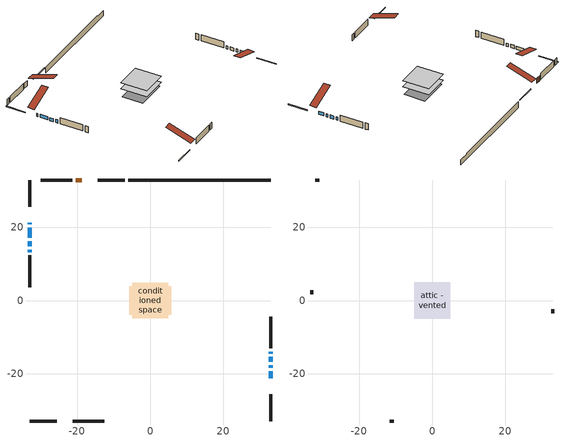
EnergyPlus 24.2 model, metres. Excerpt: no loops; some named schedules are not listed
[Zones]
conditioned space
 floor adiabatic (AdiabaticFloorConstruction): -4.9,-4.9 -4.9,4.9 4.9,4.9 4.9,-4.9 z0.67
 floor foundation (Slab1 construction): -5.79,-3.96 -5.79,3.96 5.79,3.96 5.79,-3.96 z-1.62
 wall outside (RimJoist1 construction): -7,32.95 -14.31,32.95 / -32.95,-32.95 -25.63,-32.95 / -32.95,32.95 -32.95,25.63 / 32.95,-32.95 32.95,-25.63 z0.67:0.97
 wall outside (AdiabaticWallConstruction 1): -18.71,32.95 -20.43,32.95 z0.67:2.7
 wall outside (AdiabaticWallConstruction): 32.95,-21.24 32.95,-19.37 / 32.95,-18.44 32.95,-17.74 / -32.95,21.24 -32.95,20.89 / 32.95,-16.81 32.95,-15.45 / 32.95,-14.52 32.95,-13.97 / -32.95,19.96 -32.95,17.1 / -32.95,16.17 -32.95,14.85 / -32.95,13.92 -32.95,13.24 z0.67:1.89
 wall outside (Wall1 construction): -21.36,32.95 -29.99,32.95 / -21.24,-32.95 -12.6,-32.95 / -32.95,12.32 -32.95,3.68 / 32.95,-13.04 32.95,-4.41 z0.67:3.11
 wall foundation (FoundationWall1 construction): -6.07,32.95,-1.62 -6.07,32.95,0.67 29.05,32.95,0.67 29.05,32.95,0.34 32.95,32.95,0.34 32.95,32.95,-1.62
 window (WindowConstruction): 32.95,-21.24 32.95,-19.37 z0.67:1.89
 window (WindowConstruction 6): 32.95,-18.44 32.95,-17.74 z0.67:1.89
 window (WindowConstruction 7): -32.95,21.24 -32.95,20.89 z0.67:1.89
 window (WindowConstruction 1): 32.95,-16.81 32.95,-15.45 z0.67:1.89
 window (WindowConstruction 2): 32.95,-14.52 32.95,-13.97 z0.67:1.89
 window (WindowConstruction 3): -32.95,19.96 -32.95,17.1 z0.67:1.89
 window (WindowConstruction 4): -32.95,16.17 -32.95,14.85 z0.67:1.89
 window (WindowConstruction 5): -32.95,13.92 -32.95,13.24 z0.67:1.89
 door (Door): -18.71,32.95 -20.43,32.95 z0.67:2.7
 ceiling adiabatic (AdiabaticFloorConstruction): 4.9,-4.9 4.9,4.9 -4.9,4.9 -4.9,-4.9 z0.67
attic - vented
 floor to conditioned space (Floor1 construction Reversed): -4.95,-4.95 -4.95,4.95 4.95,4.95 4.95,-4.95 z3.11
 wall outside (Wall2 construction): -30.92,32.95 -32.02,32.95 / -11.67,-32.95 -10.57,-32.95 / -32.95,2.75 -32.95,1.65 / 32.95,-3.48 32.95,-2.38 z0.67:3.11
 roof outside (Roof1 construction): -17.78,32.95,3.11 -17.78,23.31,6.32 -15.24,23.31,6.32 -15.24,32.95,3.11; -22.16,-32.95,3.11 -22.16,-23.31,6.32 -24.7,-23.31,6.32 -24.7,-32.95,3.11; -32.95,22.16,3.11 -23.31,22.16,6.32 -23.31,24.7,6.32 -32.95,24.7,3.11; 32.95,-22.16,3.11 23.31,-22.16,6.32 23.31,-24.7,6.32 32.95,-24.7,3.11
[Building]
Building 1: Terrain=Suburbs
[Site:Location]
Saskatoon Intl AP_SK: Latitude {deg}=52.17; Longitude {deg}=-106.7; Time Zone {hr}=-6; Elevation {m}=504; Keep Site Location Information=Yes
[Site:GroundTemperature:Shallow]
-3.29371, -5.9198, -6.13011, -4.88389, 0.118965, 5.09852, 9.41553, 12.1502, 12.3826, 10.1583, 5.95142, 1.12462
[Site:WaterMainsTemperature]
Calculation Method=Schedule; Temperature Schedule=mains temperature schedule
[Material] Roughness=Rough; Thermal Absorptance=0.9
Name | Thickness {m} | Conductivity {W/m-K} | Density {kg/m3} | Specific Heat {J/kg-K} | Solar Absorptance | Visible Absorptance
asphalt or fiberglass shingles | 0.00635 | 0.162714 | 1121.4 | 1465.45 | 0.84 | 0.84
ceiling loosefill ins | 0.0846667 | 0.0480833 | 16.02 | 1046.75 | 0.7 | 0.7
ceiling stud and cavity | 0.1397 | 0.084762 | 65.682 | 1177.47 | 0.7 | 0.7
concrete 4.0 in. | 0.1016 | 1.803125 | 2242.8 | 837.4 | 0.7 | 0.7
concrete 8.0 in. | 0.2032 | 1.803125 | 2242.8 | 837.4 | 0.7 | 0.7
door material | 0.04445 | 0.053851 | 512.64 | 1214.23 | 0.7 | 0.7
exterior vertical ins | 0.0457286 | 0.029427 | 32.04 | 1214.23 | 0.7 | 0.7
floor covering | 0.0127 | 0.0433444 | 54.468 | 1339.84 | 0.6 | 0.6
floor rigid ins; wall rigid ins | 0.512978 | 0.029427 | 32.04 | 1214.23 | 0.7 | 0.7
floor stud and cavity | 0.1397 | 1.75129 | 37.0049 | 1207.88 | 0.7 | 0.7
furniture material conditioned space 1 | 0.1524 | 0.115458 | 640.8 | 1214.23 | 0.6 | 0.6
gypsum board | 0.0127 | 0.160291 | 801 | 837.4 | 0.6 | 0.6
gypsum board 1 | 0.0127 | 0.160291 | 801 | 837.4 | 0.7 | 0.7
osb sheathing 0.5 in. | 0.0127 | 0.115458 | 512.64 | 1214.23 | 0.7 | 0.7
osb sheathing 0.75 in. | 0.01905 | 0.115458 | 512.64 | 1214.23 | 0.7 | 0.7
osb sheathing 2.0 in. | 0.0508 | 0.115458 | 512.64 | 1214.23 | 0.7 | 0.7
rim joist stud and cavity | 0.0508 | 0.0309689 | 125.044 | 1163.47 | 0.6 | 0.6
wall stud and cavity | 0.1397 | 0.09204 | 139.0536 | 1170.24 | 0.7 | 0.7
wall stud and cavity 1 | 0.0889 | 6.1454 | 50.32683 | 1063.81 | 0.6 | 0.6
wall stud and cavity 2 | 0.0889 | 0.380278 | 52.3479 | 1209.89 | 0.7 | 0.7
wall stud and cavity 3 | 0.0889 | 0.391764 | 83.0341 | 1211.67 | 0.7 | 0.7
wood siding | 0.0254 | 0.102417 | 544.68 | 1172.36 | 0 | 0
wood siding 1 | 0.00254 | 0.102417 | 544.68 | 1172.36 | 0 | 0
wood siding 2; wood siding 3; wood siding 4 | 0.0254 | 0.102417 | 544.68 | 1172.36 | 0.7 | 0.7
[WindowMaterial:SimpleGlazingSystem]
Name | U-Factor {W/m2-K} | Solar Heat Gain Coefficient
WindowMaterial | 2.93666 | 0.65
WindowMaterial 1 | 2.92474 | 0.66
WindowMaterial 2 | 2.96732 | 0.62
WindowMaterial 3 | 2.134928 | 0.58
WindowMaterial 4 | 2.91679 | 0.67
WindowMaterial 5 | 2.95256 | 0.63
WindowMaterial 6 | 3.10757 | 0.59
[Construction]
AdiabaticFloorConstruction: floor stud and cavity, floor rigid ins, osb sheathing 0.75 in., floor covering
AdiabaticWallConstruction: wood siding 3, wall rigid ins, wall stud and cavity 2, gypsum board
AdiabaticWallConstruction 1: wood siding 4, wall rigid ins, wall stud and cavity 2, gypsum board
Door: door material
Floor1 construction Reversed: gypsum board, ceiling stud and cavity, ceiling loosefill ins
FoundationWall1 construction: concrete 8.0 in., gypsum board 1
furniture construction conditioned space 1: furniture material conditioned space 1
PartitionWallConstruction: gypsum board, wall stud and cavity 3, gypsum board
RimJoist1 construction: wood siding 2, osb sheathing 2.0 in., rim joist stud and cavity
Roof1 construction: asphalt or fiberglass shingles
Slab1 construction: concrete 4.0 in.
Wall1 construction: wood siding, osb sheathing 0.5 in., wall stud and cavity, gypsum board
Wall2 construction: wood siding 1, wall stud and cavity 1
WindowConstruction: WindowMaterial
WindowConstruction 1: WindowMaterial 1
WindowConstruction 2: WindowMaterial 2
WindowConstruction 3: WindowMaterial 3
WindowConstruction 4: WindowMaterial 4
WindowConstruction 5: WindowMaterial 5
WindowConstruction 6; WindowConstruction 7: WindowMaterial 6
[Zone] Multiplier=1; Part of Total Floor Area=Yes
Name | Volume {m3}
attic - vented | 50.9984
conditioned space | 469.4
[Space]
Name | Zone | Volume {m3}
attic - vented 1 | attic - vented | 50.9984
conditioned space 1 | conditioned space | 469.4
[ZoneInfiltration:EffectiveLeakageArea]
infil attic - vented 1: Zone or Space=attic - vented 1; Schedule=Always On Discrete; Effective Air Leakage Area {cm2}=3354.17; Stack Coefficient=0.000392867; Wind Coefficient=1.33919e-05
[ZoneMixing]
whole house fan mix: Zone or Space=attic - vented; Schedule=Always On Continuous; Design Flow Rate Calculation Method=Flow/Zone; Design Flow Rate {m3/s}=0; Source Zone or Space=conditioned space
[SurfaceProperty:ExposedFoundationPerimeter]
Slab1: Exposed Perimeter Calculation Method=TotalExposedPerimeter; Total Exposed Perimeter {m}=39.014
[InternalMass] Zone or ZoneList=conditioned space; Space or SpaceList=conditioned space 1
Name | Construction | Surface Area {m2}
furniture mass conditioned space 1 | furniture construction conditioned space 1 | 75.1203
partition wall mass | PartitionWallConstruction | 187.801
[Lights]
interior lighting: Zone or ZoneList or Space or SpaceList=conditioned space 1; Schedule=interior lighting schedule; Design Level Calculation Method=LightingLevel; Lighting Level {W}=343.2; Return Air Fraction=0; Fraction Radiant=0.6; Fraction Visible=0.2; Fraction Replaceable=1
[People]
occupants: Zone or ZoneList or Space or SpaceList=conditioned space 1; Number of People Schedule=occupants schedule; Number of People Calculation Method=People; Number of People=3; Fraction Radiant=0.314171; Sensible Heat Fraction=0.56303; Activity Level Schedule=occupants activity schedule; Carbon Dioxide Generation Rate {m3/s-W}=0; Enable ASHRAE 55 Comfort Warnings=No; Mean Radiant Temperature Calculation Type=EnclosureAveraged
[ElectricEquipment] Zone or ZoneList or Space or SpaceList=conditioned space 1; Design Level Calculation Method=EquipmentLevel
Name | Schedule | Design Level {W} | Fraction Latent | Fraction Radiant | Fraction Lost
clothes dryer | clothes dryer schedule | 140.772 | 0.015 | 0.081 | 0.85
clothes washer | clothes washer schedule | 32.1985 | 0.03 | 0.162 | 0.7
cooking range | cooking range schedule | 215.147 | 0.08 | 0.432 | 0.2
dishwasher | dishwasher schedule | 66.8632 | 0.3 | 0.18 | 0.4
fridge | fridge schedule | 72.9452 | 0 | 0.6 | 0
mech vent house fan | mech vent house fan schedule | 0 | 0 | 0 | 1
mech vent house fan cfis | mech vent house fan cfis schedule | 0 | 0 | 0 | 0
misc plug loads | misc plug loads schedule | 494.7 | 0.045 | 0.513 | 0.1
whole house fan | Always On Discrete | 0 | 0 | 0 | 1
[OtherEquipment] Zone or ZoneList or Space or SpaceList=conditioned space 1; Design Level Calculation Method=EquipmentLevel
Name | Fuel Type | Schedule | Design Level {W} | Fraction Latent | Fraction Radiant | Fraction Lost
clothes dryer 1 | Electricity | clothes dryer schedule | 0 | 0.015 | 0.081 | 0.85
cooking range 1 | Electricity | cooking range schedule | 0 | 0.08 | 0.432 | 0.2
general water use latent | None | general water use schedule | 62.594 | 1 | 0 | 0
general water use sensible | None | general water use schedule | -61.6891 | 0 | 0.6 | 0
mech vent house fan latent load | None | Always On Discrete | 0 | 1 | 0 | 0
mech vent house fan sensible load | None | Always On Discrete | 0 | 0 | 0 | 0
water heater energy adjustment1 | NaturalGas | Always On Discrete | 0.01 | 0 | 0 | 1
[ZoneInfiltration:DesignFlowRate] Zone or ZoneList or Space or SpaceList=conditioned space 1; Schedule=Always On Discrete; Design Flow Rate Calculation Method=Flow/Zone; Design Flow Rate {m3/s}=0
infil flow; natural vent flow; whole house fan flow
[AvailabilityManager:Scheduled]
central ac and furnace airloop Availability Manager: Schedule=Always On Discrete
[Foundation:Kiva]
Foundation Kiva 1: Initial Indoor Air Temperature {C}=21; Wall Height Above Grade {m}=0.669981; Wall Depth Below Slab {m}=0.2032; Custom Block Material Name 1=exterior vertical ins; Custom Block Depth 1 {m}=2.28999; Custom Block X Position 1 {m}=0.2159; Custom Block Z Position 1 {m}=0
[Foundation:Kiva:Settings]
Soil Conductivity {W/m-K}=0.849921; Soil Density {kg/m3}=1842.3; Soil Specific Heat {J/kg-K}=418.7; Ground Solar Absorptivity=0.9; Ground Thermal Absorptivity=0.9; Ground Surface Roughness {m}=0.03; Far-Field Width {m}=40; Deep-Ground Boundary Condition=ZeroFlux; Deep-Ground Depth {m}=40; Minimum Cell Dimension {m}=0.2; Maximum Cell Growth Coefficient=3; Simulation Timestep=Timestep
[Exterior:Lights]
exterior lighting: Schedule=exterior lighting schedule; Design Level {W}=75.6
[EnergyManagementSystem:GlobalVariable]
central_ac_and_furnace_airloop_Fan_RTF
infil_program_Qfan
infil_program_Qinf
natural_vent_program_Qnv
natural_vent_program_Qwhf
[EnergyManagementSystem:Sensor]
Name | Output:Variable or Output:Meter Index Key | Output:Variable or Output:Meter
airflow_gain | infil flow | Infiltration Sensible Heat Gain Energy
airflow_gain_1 | natural vent flow | Infiltration Sensible Heat Gain Energy
airflow_gain_2 | whole house fan flow | Infiltration Sensible Heat Gain Energy
airflow_loss | infil flow | Infiltration Sensible Heat Loss Energy
airflow_loss_1 | natural vent flow | Infiltration Sensible Heat Loss Energy
airflow_loss_2 | whole house fan flow | Infiltration Sensible Heat Loss Energy
clg_load_cond |  | Cooling:EnergyTransfer:Zone:CONDITIONED SPACE
clg_sp_s; clg_sp_s_1 | cooling setpoint | Schedule Value
clothes_dryer_exhaust_0_sch_s | clothes dryer exhaust 0 schedule | Schedule Value
cool_season | cooling season schedule | Schedule Value
htg_load_cond |  | Heating:EnergyTransfer:Zone:CONDITIONED SPACE
htg_sp_s; htg_sp_s_1 | heating setpoint | Schedule Value
ig_ee_conv | clothes dryer | Electric Equipment Convective Heating Energy
ig_ee_conv_2 | cooking range | Electric Equipment Convective Heating Energy
ig_ee_conv_4 | fridge | Electric Equipment Convective Heating Energy
ig_ee_conv_5 | misc plug loads | Electric Equipment Convective Heating Energy
ig_ee_conv_6 | whole house fan | Electric Equipment Convective Heating Energy
ig_ee_rad | clothes dryer | Electric Equipment Radiant Heating Energy
ig_ee_rad_2 | cooking range | Electric Equipment Radiant Heating Energy
ig_ee_rad_4 | fridge | Electric Equipment Radiant Heating Energy
ig_ee_rad_5 | misc plug loads | Electric Equipment Radiant Heating Energy
ig_ee_rad_6 | whole house fan | Electric Equipment Radiant Heating Energy
ig_lgt_conv | interior lighting | Lights Convective Heating Energy
ig_lgt_rad | interior lighting | Lights Radiant Heating Energy
ig_lgt_vis | interior lighting | Lights Visible Radiation Heating Energy
ig_oe_conv | clothes dryer 1 | Other Equipment Convective Heating Energy
ig_oe_conv_1 | cooking range 1 | Other Equipment Convective Heating Energy
ig_oe_conv_2 | general water use latent | Other Equipment Convective Heating Energy
ig_oe_conv_3 | general water use sensible | Other Equipment Convective Heating Energy
ig_oe_conv_4 | water heater energy adjustment1 | Other Equipment Convective Heating Energy
ig_oe_rad | clothes dryer 1 | Other Equipment Radiant Heating Energy
ig_oe_rad_1 | cooking range 1 | Other Equipment Radiant Heating Energy
ig_oe_rad_2 | general water use latent | Other Equipment Radiant Heating Energy
ig_oe_rad_3 | general water use sensible | Other Equipment Radiant Heating Energy
ig_oe_rad_4 | water heater energy adjustment1 | Other Equipment Radiant Heating Energy
ig_ppl_conv | occupants | People Convective Heating Energy
ig_ppl_rad | occupants | People Radiant Heating Energy
im_conv | furniture mass conditioned space 1 | Surface Inside Face Convection Heat Gain Energy
im_conv_1 | partition wall mass | Surface Inside Face Convection Heat Gain Energy
im_ig | furniture mass conditioned space 1 | Surface Inside Face Internal Gains Radiation Heat Gain Energy
im_ig_1 | partition wall mass | Surface Inside Face Internal Gains Radiation Heat Gain Energy
im_lgt | furniture mass conditioned space 1 | Surface Inside Face Lights Radiation Heat Gain Energy
im_lgt_1 | partition wall mass | Surface Inside Face Lights Radiation Heat Gain Energy
im_sol | furniture mass conditioned space 1 | Surface Inside Face Solar Radiation Heat Gain Energy
im_sol_1 | partition wall mass | Surface Inside Face Solar Radiation Heat Gain Energy
im_surf | furniture mass conditioned space 1 | Surface Inside Face Net Surface Thermal Radiation Heat Gain Energy
im_surf_1 | partition wall mass | Surface Inside Face Net Surface Thermal Radiation Heat Gain Energy
mv_conv | mech vent house fan | Electric Equipment Convective Heating Energy
mv_conv_1 | mech vent house fan cfis | Electric Equipment Convective Heating Energy
mv_conv_2 | mech vent house fan latent load | Other Equipment Convective Heating Energy
mv_conv_3 | mech vent house fan sensible load | Other Equipment Convective Heating Energy
mv_rad | mech vent house fan | Electric Equipment Radiant Heating Energy
mv_rad_1 | mech vent house fan cfis | Electric Equipment Radiant Heating Energy
mv_rad_2 | mech vent house fan latent load | Other Equipment Radiant Heating Energy
mv_rad_3 | mech vent house fan sensible load | Other Equipment Radiant Heating Energy
natural_vent_s | natural vent schedule | Schedule Value
out_pb_s |  | Site Outdoor Air Barometric Pressure
out_wt_s |  | Site Outdoor Air Humidity Ratio
site_vw_s |  | Site Wind Speed
ss_back_out | Window1 | Surface Window Shortwave from Zone Back Out Window Heat Transfer Rate
ss_back_out_1 | Window10 | Surface Window Shortwave from Zone Back Out Window Heat Transfer Rate
ss_back_out_2 | Window12 | Surface Window Shortwave from Zone Back Out Window Heat Transfer Rate
ss_back_out_3 | Window3 | Surface Window Shortwave from Zone Back Out Window Heat Transfer Rate
ss_back_out_4 | Window4 | Surface Window Shortwave from Zone Back Out Window Heat Transfer Rate
ss_back_out_5 | Window5 | Surface Window Shortwave from Zone Back Out Window Heat Transfer Rate
ss_back_out_6 | Window8 | Surface Window Shortwave from Zone Back Out Window Heat Transfer Rate
ss_back_out_7 | Window9 | Surface Window Shortwave from Zone Back Out Window Heat Transfer Rate
ss_conv | Door1 | Surface Inside Face Convection Heat Gain Energy
ss_conv_1 | Window1 | Surface Inside Face Convection Heat Gain Energy
ss_conv_2 | Window10 | Surface Inside Face Convection Heat Gain Energy
ss_conv_3 | Window12 | Surface Inside Face Convection Heat Gain Energy
ss_conv_4 | Window3 | Surface Inside Face Convection Heat Gain Energy
ss_conv_5 | Window4 | Surface Inside Face Convection Heat Gain Energy
ss_conv_6 | Window5 | Surface Inside Face Convection Heat Gain Energy
ss_conv_7 | Window8 | Surface Inside Face Convection Heat Gain Energy
ss_conv_8 | Window9 | Surface Inside Face Convection Heat Gain Energy
ss_ig | Door1 | Surface Inside Face Internal Gains Radiation Heat Gain Energy
ss_ig_1 | Window1 | Surface Inside Face Internal Gains Radiation Heat Gain Energy
ss_ig_2 | Window10 | Surface Inside Face Internal Gains Radiation Heat Gain Energy
ss_ig_3 | Window12 | Surface Inside Face Internal Gains Radiation Heat Gain Energy
ss_ig_4 | Window3 | Surface Inside Face Internal Gains Radiation Heat Gain Energy
ss_ig_5 | Window4 | Surface Inside Face Internal Gains Radiation Heat Gain Energy
ss_ig_6 | Window5 | Surface Inside Face Internal Gains Radiation Heat Gain Energy
ss_ig_7 | Window8 | Surface Inside Face Internal Gains Radiation Heat Gain Energy
ss_ig_8 | Window9 | Surface Inside Face Internal Gains Radiation Heat Gain Energy
ss_lgt | Door1 | Surface Inside Face Lights Radiation Heat Gain Energy
ss_sol | Door1 | Surface Inside Face Solar Radiation Heat Gain Energy
ss_surf | Door1 | Surface Inside Face Net Surface Thermal Radiation Heat Gain Energy
ss_surf_1 | Window1 | Surface Inside Face Net Surface Thermal Radiation Heat Gain Energy
ss_surf_2 | Window10 | Surface Inside Face Net Surface Thermal Radiation Heat Gain Energy
ss_surf_3 | Window12 | Surface Inside Face Net Surface Thermal Radiation Heat Gain Energy
ss_surf_4 | Window3 | Surface Inside Face Net Surface Thermal Radiation Heat Gain Energy
ss_surf_5 | Window4 | Surface Inside Face Net Surface Thermal Radiation Heat Gain Energy
ss_surf_6 | Window5 | Surface Inside Face Net Surface Thermal Radiation Heat Gain Energy
ss_surf_7 | Window8 | Surface Inside Face Net Surface Thermal Radiation Heat Gain Energy
ss_surf_8 | Window9 | Surface Inside Face Net Surface Thermal Radiation Heat Gain Energy
ss_trans_in | Window1 | Surface Window Transmitted Solar Radiation Rate
ss_trans_in_1 | Window10 | Surface Window Transmitted Solar Radiation Rate
ss_trans_in_2 | Window12 | Surface Window Transmitted Solar Radiation Rate
ss_trans_in_3 | Window3 | Surface Window Transmitted Solar Radiation Rate
ss_trans_in_4 | Window4 | Surface Window Transmitted Solar Radiation Rate
ss_trans_in_5 | Window5 | Surface Window Transmitted Solar Radiation Rate
ss_trans_in_6 | Window8 | Surface Window Transmitted Solar Radiation Rate
ss_trans_in_7 | Window9 | Surface Window Transmitted Solar Radiation Rate
ss_trans_out | Window1 | Surface Inside Face Initial Transmitted Diffuse Transmitted Out Window Solar Radiation Rate
ss_trans_out_1 | Window10 | Surface Inside Face Initial Transmitted Diffuse Transmitted Out Window Solar Radiation Rate
ss_trans_out_2 | Window12 | Surface Inside Face Initial Transmitted Diffuse Transmitted Out Window Solar Radiation Rate
ss_trans_out_3 | Window3 | Surface Inside Face Initial Transmitted Diffuse Transmitted Out Window Solar Radiation Rate
ss_trans_out_4 | Window4 | Surface Inside Face Initial Transmitted Diffuse Transmitted Out Window Solar Radiation Rate
ss_trans_out_5 | Window5 | Surface Inside Face Initial Transmitted Diffuse Transmitted Out Window Solar Radiation Rate
ss_trans_out_6 | Window8 | Surface Inside Face Initial Transmitted Diffuse Transmitted Out Window Solar Radiation Rate
ss_trans_out_7 | Window9 | Surface Inside Face Initial Transmitted Diffuse Transmitted Out Window Solar Radiation Rate
s_conv | Floor1 | Surface Inside Face Convection Heat Gain Energy
s_conv_1 | FoundationWall1 | Surface Inside Face Convection Heat Gain Energy
s_conv_10 | Wall1:180 | Surface Inside Face Convection Heat Gain Energy
s_conv_11 | Wall1:270 | Surface Inside Face Convection Heat Gain Energy
s_conv_12 | Wall1:90 | Surface Inside Face Convection Heat Gain Energy
s_conv_2 | inferred conditioned ceiling | Surface Inside Face Convection Heat Gain Energy
s_conv_3 | inferred conditioned floor | Surface Inside Face Convection Heat Gain Energy
s_conv_4 | RimJoist1:0 | Surface Inside Face Convection Heat Gain Energy
s_conv_5 | RimJoist1:180 | Surface Inside Face Convection Heat Gain Energy
s_conv_6 | RimJoist1:270 | Surface Inside Face Convection Heat Gain Energy
s_conv_7 | RimJoist1:90 | Surface Inside Face Convection Heat Gain Energy
s_conv_8 | Slab1 | Surface Inside Face Convection Heat Gain Energy
s_conv_9 | Wall1:0 | Surface Inside Face Convection Heat Gain Energy
s_ig | Floor1 | Surface Inside Face Internal Gains Radiation Heat Gain Energy
s_ig_1 | FoundationWall1 | Surface Inside Face Internal Gains Radiation Heat Gain Energy
s_ig_10 | Wall1:180 | Surface Inside Face Internal Gains Radiation Heat Gain Energy
s_ig_11 | Wall1:270 | Surface Inside Face Internal Gains Radiation Heat Gain Energy
s_ig_12 | Wall1:90 | Surface Inside Face Internal Gains Radiation Heat Gain Energy
s_ig_2 | inferred conditioned ceiling | Surface Inside Face Internal Gains Radiation Heat Gain Energy
s_ig_3 | inferred conditioned floor | Surface Inside Face Internal Gains Radiation Heat Gain Energy
s_ig_4 | RimJoist1:0 | Surface Inside Face Internal Gains Radiation Heat Gain Energy
s_ig_5 | RimJoist1:180 | Surface Inside Face Internal Gains Radiation Heat Gain Energy
s_ig_6 | RimJoist1:270 | Surface Inside Face Internal Gains Radiation Heat Gain Energy
s_ig_7 | RimJoist1:90 | Surface Inside Face Internal Gains Radiation Heat Gain Energy
s_ig_8 | Slab1 | Surface Inside Face Internal Gains Radiation Heat Gain Energy
s_ig_9 | Wall1:0 | Surface Inside Face Internal Gains Radiation Heat Gain Energy
s_lgt | Floor1 | Surface Inside Face Lights Radiation Heat Gain Energy
s_lgt_1 | FoundationWall1 | Surface Inside Face Lights Radiation Heat Gain Energy
s_lgt_10 | Wall1:180 | Surface Inside Face Lights Radiation Heat Gain Energy
s_lgt_11 | Wall1:270 | Surface Inside Face Lights Radiation Heat Gain Energy
s_lgt_12 | Wall1:90 | Surface Inside Face Lights Radiation Heat Gain Energy
s_lgt_2 | inferred conditioned ceiling | Surface Inside Face Lights Radiation Heat Gain Energy
s_lgt_3 | inferred conditioned floor | Surface Inside Face Lights Radiation Heat Gain Energy
s_lgt_4 | RimJoist1:0 | Surface Inside Face Lights Radiation Heat Gain Energy
s_lgt_5 | RimJoist1:180 | Surface Inside Face Lights Radiation Heat Gain Energy
s_lgt_6 | RimJoist1:270 | Surface Inside Face Lights Radiation Heat Gain Energy
s_lgt_7 | RimJoist1:90 | Surface Inside Face Lights Radiation Heat Gain Energy
s_lgt_8 | Slab1 | Surface Inside Face Lights Radiation Heat Gain Energy
s_lgt_9 | Wall1:0 | Surface Inside Face Lights Radiation Heat Gain Energy
s_sol | Floor1 | Surface Inside Face Solar Radiation Heat Gain Energy
s_sol_1 | FoundationWall1 | Surface Inside Face Solar Radiation Heat Gain Energy
s_sol_10 | Wall1:180 | Surface Inside Face Solar Radiation Heat Gain Energy
s_sol_11 | Wall1:270 | Surface Inside Face Solar Radiation Heat Gain Energy
s_sol_12 | Wall1:90 | Surface Inside Face Solar Radiation Heat Gain Energy
s_sol_2 | inferred conditioned ceiling | Surface Inside Face Solar Radiation Heat Gain Energy
s_sol_3 | inferred conditioned floor | Surface Inside Face Solar Radiation Heat Gain Energy
s_sol_4 | RimJoist1:0 | Surface Inside Face Solar Radiation Heat Gain Energy
s_sol_5 | RimJoist1:180 | Surface Inside Face Solar Radiation Heat Gain Energy
s_sol_6 | RimJoist1:270 | Surface Inside Face Solar Radiation Heat Gain Energy
s_sol_7 | RimJoist1:90 | Surface Inside Face Solar Radiation Heat Gain Energy
s_sol_8 | Slab1 | Surface Inside Face Solar Radiation Heat Gain Energy
s_sol_9 | Wall1:0 | Surface Inside Face Solar Radiation Heat Gain Energy
s_surf | Floor1 | Surface Inside Face Net Surface Thermal Radiation Heat Gain Energy
s_surf_1 | FoundationWall1 | Surface Inside Face Net Surface Thermal Radiation Heat Gain Energy
s_surf_10 | Wall1:180 | Surface Inside Face Net Surface Thermal Radiation Heat Gain Energy
s_surf_11 | Wall1:270 | Surface Inside Face Net Surface Thermal Radiation Heat Gain Energy
s_surf_12 | Wall1:90 | Surface Inside Face Net Surface Thermal Radiation Heat Gain Energy
s_surf_2 | inferred conditioned ceiling | Surface Inside Face Net Surface Thermal Radiation Heat Gain Energy
s_surf_3 | inferred conditioned floor | Surface Inside Face Net Surface Thermal Radiation Heat Gain Energy
s_surf_4 | RimJoist1:0 | Surface Inside Face Net Surface Thermal Radiation Heat Gain Energy
s_surf_5 | RimJoist1:180 | Surface Inside Face Net Surface Thermal Radiation Heat Gain Energy
s_surf_6 | RimJoist1:270 | Surface Inside Face Net Surface Thermal Radiation Heat Gain Energy
s_surf_7 | RimJoist1:90 | Surface Inside Face Net Surface Thermal Radiation Heat Gain Energy
s_surf_8 | Slab1 | Surface Inside Face Net Surface Thermal Radiation Heat Gain Energy
s_surf_9 | Wall1:0 | Surface Inside Face Net Surface Thermal Radiation Heat Gain Energy
[EnergyManagementSystem:Actuator]
Name | Actuated Component Unique | Actuated Component Type | Actuated Component Control Type
fridge_schedule_act | fridge schedule | Schedule:Constant | Schedule Value
infil_flow_act | infil flow | Zone Infiltration | Air Exchange Flow Rate
mech_vent_house_fan_cfis_act | mech vent house fan cfis | ElectricEquipment | Electricity Rate
mech_vent_house_fan_latent_load_act | mech vent house fan latent load | OtherEquipment | Power Level
mech_vent_house_fan_sensible_load_act | mech vent house fan sensible load | OtherEquipment | Power Level
natural_vent_flow_act | natural vent flow | Zone Infiltration | Air Exchange Flow Rate
water_heater_ec_adj_act | water heater energy adjustment1 | OtherEquipment | Power Level
whole_house_fan_act | whole house fan | ElectricEquipment | Electricity Rate
whole_house_fan_flow_act | whole house fan flow | Zone Infiltration | Air Exchange Flow Rate
